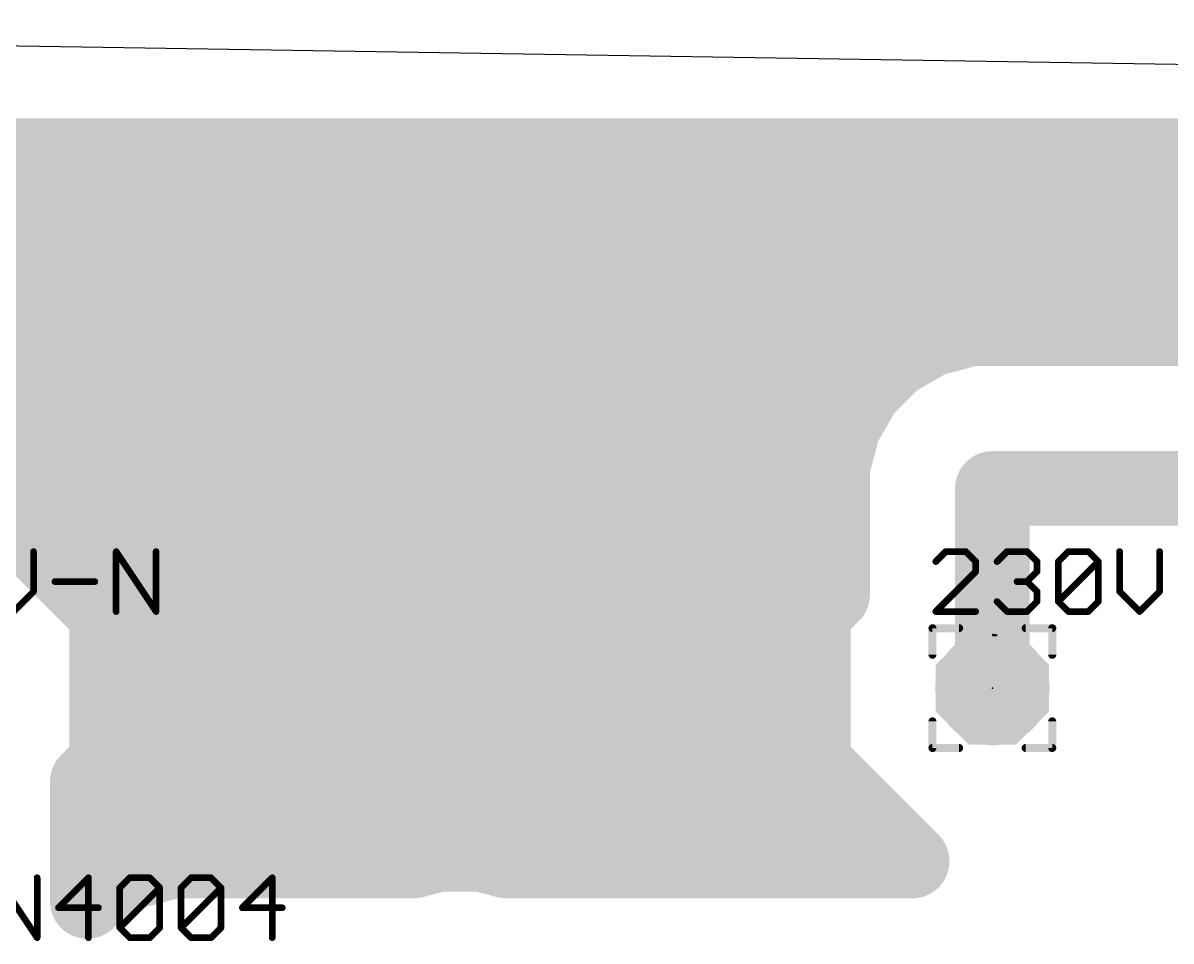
# Model space of a CAD drawing. Extents: x -14 to 150, y -1 to 89.
# Drawn here: x 15.79 to 37.7, y 71.37 to 88.89 of the extents above; entities that cross this region are included whole.
import ezdxf

# ---------------------------------------------------------------- set-up
doc = ezdxf.new("R2010")
doc.units = 0
for name, color, linetype in [('16', 175, 'CONTINUOUS'), ('17', 82, 'CONTINUOUS'), ('20', 7, 'CONTINUOUS'), ('21', 253, 'CONTINUOUS'), ('23', 7, 'CONTINUOUS'), ('25', 253, 'CONTINUOUS'), ('27', 253, 'CONTINUOUS'), ('51', 253, 'CONTINUOUS')]:
    doc.layers.add(name, color=color, linetype=linetype)

# ---------------------------------------------------------------- blocks, each defined once
blk = doc.blocks.new('OCTAGONP')
at = {"const_width": 0.5}
blk.add_lwpolyline([(-0.25, -0.1036), (-0.25, 0.1036), (-0.1036, 0.25), (0.1036, 0.25), (0.25, 0.1036), (0.25, -0.1036), (0.1036, -0.25), (-0.1036, -0.25), (-0.25, -0.1036), (-0.25, 0.1036)], dxfattribs=at)

msp = doc.modelspace()

# ---------------------------------------------------------------- linework, layer by layer
at = {"layer": '16', "const_width": 1.4224}
for points in [[(-6.985, 86.36), (38.5616, 86.36)], [(-6.985, 85.344), (103.4535, 85.344)], [(-6.985, 83.9216), (107.315, 83.9216)], [(33.8887, 83.058), (33.1135, 82.8503)], [(100.7313, 83.058), (33.8887, 83.058)], [(33.1135, 82.8503), (32.4185, 82.449)], [(-6.985, 82.4992), (32.5054, 82.4992)], [(32.4185, 82.449), (31.851, 81.8815)], [(31.851, 81.8815), (31.4497, 81.1865)], [(-6.985, 81.0768), (31.4203, 81.0768)], [(31.4497, 81.1865), (31.242, 80.4113)], [(31.242, 80.4113), (31.242, 77.9834)], [(34.29, 76.2), (34.29, 80.01)], [(34.29, 80.01), (100.33, 80.01)], [(-6.985, 79.6544), (31.242, 79.6544)], [(15.3851, 79.6163), (12.5549, 79.6163)], [(17.3863, 77.6151), (15.3851, 79.6163)], [(16.7694, 78.232), (31.242, 78.232)], [(31.242, 77.9834), (30.8737, 77.6151)], [(17.3863, 74.7849), (17.3863, 77.6151)], [(30.8737, 77.6151), (30.8737, 74.7849)], [(17.3863, 76.8096), (30.8737, 76.8096)], [(17.3863, 75.3872), (30.8737, 75.3872)], [(17.018, 74.4166), (17.3863, 74.7849)], [(30.8737, 74.7849), (32.7606, 72.898)], [(17.018, 72.1285), (17.018, 74.4166)], [(17.018, 73.9648), (31.6938, 73.9648)], [(23.712, 73.025), (23.238, 72.898)], [(24.548, 73.025), (23.712, 73.025)], [(25.022, 72.898), (24.548, 73.025)], [(17.8735, 72.6903), (17.1785, 72.289)], [(18.6487, 72.898), (17.8735, 72.6903)], [(23.238, 72.898), (18.6487, 72.898)], [(32.7606, 72.898), (25.022, 72.898)], [(17.018, 72.5424), (17.6174, 72.5424)], [(17.1785, 72.289), (17.018, 72.1285)]]:
    msp.add_lwpolyline(points, dxfattribs=at)
at = {"layer": '16', "const_width": 0.7112}
for points in [[(33.8887, 83.4136, 1), (33.8887, 82.7024)], [(33.9808, 82.7145, 1), (33.7967, 83.4015)], [(33.0215, 83.1938, 1), (33.2055, 82.5068)], [(33.2913, 82.5423, 1), (32.9357, 83.1582)], [(32.2407, 82.757, 1), (32.5963, 82.141)], [(32.6699, 82.1976, 1), (32.167, 82.7005)], [(32.5054, 82.1436, 1), (32.5054, 82.8548)], [(31.5995, 82.133, 1), (32.1024, 81.6301)], [(32.159, 81.7037, 1), (31.543, 82.0593)], [(31.7932, 81.0944, 1), (31.1062, 81.2785)], [(31.4203, 80.7212, 1), (31.4203, 81.4324)], [(31.1418, 81.3643, 1), (31.7577, 81.0087)], [(31.5976, 80.4113, 1), (30.8864, 80.4113)], [(30.8985, 80.5033, 1), (31.5855, 80.3192)], [(34.6456, 80.01, 1), (33.9344, 80.01)], [(34.29, 80.3656, 1), (34.29, 79.6544)], [(15.6365, 79.8677, 1), (15.1336, 79.3648)], [(15.3851, 79.2607, 1), (15.3851, 79.9719)], [(31.242, 79.2988, 1), (31.242, 80.01)], [(16.7694, 78.5876, 1), (16.7694, 77.8764)], [(31.242, 77.8764, 1), (31.242, 78.5876)], [(31.4934, 77.7319, 1), (30.9906, 78.2348)], [(17.7419, 77.6151, 1), (17.0307, 77.6151)], [(17.1348, 77.3636, 1), (17.6377, 77.8665)], [(31.2293, 77.6151, 1), (30.5181, 77.6151)], [(30.6223, 77.8665, 1), (31.1251, 77.3636)], [(30.8864, 77.9834, 1), (31.5976, 77.9834)], [(17.3863, 77.1652, 1), (17.3863, 76.454)], [(30.8737, 76.454, 1), (30.8737, 77.1652)], [(33.9344, 76.2, 1), (34.6456, 76.2)], [(17.3863, 75.7428, 1), (17.3863, 75.0316)], [(30.8737, 75.0316, 1), (30.8737, 75.7428)], [(17.6377, 74.5335, 1), (17.1349, 75.0364)], [(31.1251, 75.0364, 1), (30.6223, 74.5335)], [(17.3736, 74.4166, 1), (16.6624, 74.4166)], [(16.7666, 74.6681, 1), (17.2694, 74.1652)], [(17.0307, 74.7849, 1), (17.7419, 74.7849)], [(30.5181, 74.7849, 1), (31.2293, 74.7849)], [(17.018, 74.3204, 1), (17.018, 73.6092)], [(31.6938, 73.6092, 1), (31.6938, 74.3204)], [(23.712, 73.3806, 1), (23.712, 72.6694)], [(23.804, 72.6815, 1), (23.62, 73.3685)], [(24.64, 73.3685, 1), (24.456, 72.6815)], [(24.548, 72.6694, 1), (24.548, 73.3806)], [(18.0513, 72.3823, 1), (17.6957, 72.9982)], [(18.6487, 73.2536, 1), (18.6487, 72.5424)], [(18.7408, 72.5545, 1), (18.5567, 73.2415)], [(23.146, 73.2415, 1), (23.3301, 72.5545)], [(23.238, 72.5424, 1), (23.238, 73.2536)], [(25.022, 73.2536, 1), (25.022, 72.5424)], [(24.9299, 72.5545, 1), (25.114, 73.2415)], [(32.5092, 72.6465, 1), (33.0121, 73.1494)], [(32.7606, 72.5424, 1), (32.7606, 73.2536)], [(17.018, 72.898, 1), (17.018, 72.1868)], [(17.7815, 73.0338, 1), (17.9655, 72.3468)], [(17.6174, 72.1868, 1), (17.6174, 72.898)], [(17.4299, 72.0376, 1), (16.927, 72.5404)], [(17.0007, 72.597, 1), (17.3563, 71.981)], [(16.7665, 72.38, 1), (17.2694, 71.8771)], [(16.6624, 72.1285, 1), (17.3736, 72.1285)]]:
    msp.add_lwpolyline(points, format="xyb", dxfattribs=at)
at = {"layer": '20'}
msp.add_line((149.53, 86.35), (-12.7, 88.89), dxfattribs=at)
at = {"layer": '21', "const_width": 0.1524}
for points in [[(33.655, 77.343), (33.147, 77.343)], [(33.147, 77.343), (33.147, 76.835)], [(35.433, 77.343), (34.925, 77.343)], [(35.433, 76.835), (35.433, 77.343)], [(33.147, 75.565), (33.147, 75.057)], [(35.433, 75.057), (35.433, 75.565)], [(33.147, 75.057), (33.655, 75.057)], [(35.433, 75.057), (34.925, 75.057)]]:
    msp.add_lwpolyline(points, dxfattribs=at)
at = {"layer": '21', "const_width": 0.0762}
for points in [[(33.147, 77.3811, 1), (33.147, 77.3049)], [(33.1851, 77.343, 1), (33.1089, 77.343)], [(33.655, 77.3049, 1), (33.655, 77.3811)], [(34.925, 77.3811, 1), (34.925, 77.3049)], [(35.4711, 77.343, 1), (35.3949, 77.343)], [(35.433, 77.3049, 1), (35.433, 77.3811)], [(33.1089, 76.835, 1), (33.1851, 76.835)], [(35.3949, 76.835, 1), (35.4711, 76.835)], [(33.1851, 75.565, 1), (33.1089, 75.565)], [(35.4711, 75.565, 1), (35.3949, 75.565)], [(33.147, 75.0951, 1), (33.147, 75.0189)], [(33.1089, 75.057, 1), (33.1851, 75.057)], [(33.655, 75.0189, 1), (33.655, 75.0951)], [(34.925, 75.0951, 1), (34.925, 75.0189)], [(35.3949, 75.057, 1), (35.4711, 75.057)], [(35.433, 75.0189, 1), (35.433, 75.0951)]]:
    msp.add_lwpolyline(points, format="xyb", dxfattribs=at)
at = {"layer": '23'}
msp.add_point((34.29, 76.2), dxfattribs=at)
at = {"layer": '25', "const_width": 0.127}
for points in [[(15.9919, 78.0418), (15.9919, 78.8045)], [(17.5681, 77.6605), (17.5681, 78.8045)], [(17.5681, 78.8045), (18.3307, 77.6605)], [(18.3307, 77.6605), (18.3307, 78.8045)], [(33.4012, 78.8045), (33.2105, 78.6138)], [(33.7825, 78.8045), (33.4012, 78.8045)], [(33.9732, 78.6138), (33.7825, 78.8045)], [(33.9732, 78.4232), (33.9732, 78.6138)], [(34.3799, 78.6138), (34.5706, 78.8045)], [(34.5706, 78.8045), (34.9519, 78.8045)], [(34.9519, 78.8045), (35.1425, 78.6138)], [(35.1425, 78.6138), (35.1425, 78.4232)], [(35.5493, 78.6138), (35.74, 78.8045)], [(35.5493, 77.8512), (35.5493, 78.6138)], [(35.5493, 77.8512), (36.3119, 78.6138)], [(35.74, 78.8045), (36.1213, 78.8045)], [(36.1213, 78.8045), (36.3119, 78.6138)], [(36.3119, 78.6138), (36.3119, 77.8512)], [(36.7187, 78.8045), (36.7187, 78.0418)], [(37.4813, 78.0418), (37.4813, 78.8045)], [(33.2105, 77.6605), (33.9732, 78.4232)], [(35.1425, 78.4232), (34.9519, 78.2325)], [(16.3987, 78.2325), (17.1613, 78.2325)], [(34.9519, 78.2325), (34.7612, 78.2325)], [(34.9519, 78.2325), (35.1425, 78.0418)], [(15.6106, 77.6605), (15.9919, 78.0418)], [(35.1425, 78.0418), (35.1425, 77.8512)], [(36.7187, 78.0418), (37.1, 77.6605)], [(37.1, 77.6605), (37.4813, 78.0418)], [(34.5706, 77.6605), (34.3799, 77.8512)], [(35.1425, 77.8512), (34.9519, 77.6605)], [(35.74, 77.6605), (35.5493, 77.8512)], [(36.3119, 77.8512), (36.1213, 77.6605)], [(33.9732, 77.6605), (33.2105, 77.6605)], [(34.9519, 77.6605), (34.5706, 77.6605)], [(36.1213, 77.6605), (35.74, 77.6605)]]:
    msp.add_lwpolyline(points, dxfattribs=at)
at = {"layer": '25', "const_width": 0.0635}
for points in [[(16.0237, 78.8045, 1), (15.9602, 78.8045)], [(17.5998, 78.8045, 1), (17.5363, 78.8045)], [(17.5945, 78.8221, 1), (17.5417, 78.7869)], [(18.3625, 78.8045, 1), (18.299, 78.8045)], [(33.188, 78.6363, 1), (33.233, 78.5914)], [(33.4012, 78.8362, 1), (33.4012, 78.7727)], [(33.4236, 78.782, 1), (33.3787, 78.8269)], [(33.8049, 78.8269, 1), (33.76, 78.782)], [(33.7825, 78.7727, 1), (33.7825, 78.8362)], [(34.0049, 78.6138, 1), (33.9414, 78.6138)], [(33.9507, 78.5914, 1), (33.9956, 78.6363)], [(34.3574, 78.6363, 1), (34.4023, 78.5914)], [(34.5706, 78.8362, 1), (34.5706, 78.7727)], [(34.593, 78.782, 1), (34.5481, 78.8269)], [(34.9743, 78.8269, 1), (34.9294, 78.782)], [(34.9519, 78.7727, 1), (34.9519, 78.8362)], [(35.1743, 78.6138, 1), (35.1108, 78.6138)], [(35.1201, 78.5914, 1), (35.165, 78.6363)], [(35.581, 78.6138, 1), (35.5175, 78.6138)], [(35.5268, 78.6363, 1), (35.5717, 78.5914)], [(35.74, 78.8362, 1), (35.74, 78.7727)], [(35.7624, 78.782, 1), (35.7175, 78.8269)], [(36.1437, 78.8269, 1), (36.0988, 78.782)], [(36.1213, 78.7727, 1), (36.1213, 78.8362)], [(36.3437, 78.6138, 1), (36.2802, 78.6138)], [(36.3344, 78.5914, 1), (36.2895, 78.6363)], [(36.2895, 78.5914, 1), (36.3344, 78.6363)], [(36.7504, 78.8045, 1), (36.6869, 78.8045)], [(37.5131, 78.8045, 1), (37.4496, 78.8045)], [(33.9414, 78.4232, 1), (34.0049, 78.4232)], [(33.9956, 78.4007, 1), (33.9507, 78.4456)], [(35.1108, 78.4232, 1), (35.1743, 78.4232)], [(35.165, 78.4007, 1), (35.1201, 78.4456)], [(16.3987, 78.2642, 1), (16.3987, 78.2007)], [(17.1613, 78.2007, 1), (17.1613, 78.2642)], [(34.7612, 78.2642, 1), (34.7612, 78.2007)], [(34.9743, 78.2549, 1), (34.9294, 78.21)], [(34.9294, 78.2549, 1), (34.9743, 78.21)], [(34.9519, 78.2007, 1), (34.9519, 78.2642)], [(15.9602, 78.0418, 1), (16.0237, 78.0418)], [(16.0144, 78.0194, 1), (15.9695, 78.0643)], [(35.1743, 78.0418, 1), (35.1108, 78.0418)], [(35.1201, 78.0194, 1), (35.165, 78.0643)], [(36.6869, 78.0418, 1), (36.7504, 78.0418)], [(36.7411, 78.0643, 1), (36.6962, 78.0194)], [(37.4496, 78.0418, 1), (37.5131, 78.0418)], [(37.5038, 78.0194, 1), (37.4589, 78.0643)], [(34.4023, 77.8736, 1), (34.3574, 77.8287)], [(35.1108, 77.8512, 1), (35.1743, 77.8512)], [(35.165, 77.8287, 1), (35.1201, 77.8736)], [(35.5175, 77.8512, 1), (35.581, 77.8512)], [(35.5717, 77.8736, 1), (35.5268, 77.8287)], [(35.5268, 77.8736, 1), (35.5717, 77.8287)], [(36.2802, 77.8512, 1), (36.3437, 77.8512)], [(36.3344, 77.8287, 1), (36.2895, 77.8736)], [(17.5363, 77.6605, 1), (17.5998, 77.6605)], [(18.299, 77.6605, 1), (18.3625, 77.6605)], [(18.3043, 77.6429, 1), (18.3572, 77.6781)], [(33.2105, 77.6923, 1), (33.2105, 77.6287)], [(33.188, 77.683, 1), (33.233, 77.638)], [(33.9732, 77.6287, 1), (33.9732, 77.6923)], [(34.5706, 77.6923, 1), (34.5706, 77.6287)], [(34.5481, 77.638, 1), (34.593, 77.683)], [(34.9294, 77.683, 1), (34.9743, 77.638)], [(34.9519, 77.6287, 1), (34.9519, 77.6923)], [(35.74, 77.6923, 1), (35.74, 77.6287)], [(35.7175, 77.638, 1), (35.7624, 77.683)], [(36.0988, 77.683, 1), (36.1437, 77.638)], [(36.1213, 77.6287, 1), (36.1213, 77.6923)], [(37.0776, 77.683, 1), (37.1225, 77.638)], [(37.0776, 77.638, 1), (37.1225, 77.683)]]:
    msp.add_lwpolyline(points, format="xyb", dxfattribs=at)
at = {"layer": '27'}
for p, q in [((34.2942, 77.2254), (34.29, 77.2212)), ((34.29, 77.2), (34.3069, 77.2169)), ((34.3069, 77.2), (34.29, 77.2)), ((34.3027, 77.2254), (34.2942, 77.2254)), ((34.3069, 77.2212), (34.3027, 77.2254)), ((34.3069, 77.2169), (34.3069, 77.2212)), ((34.3134, 77.2212), (34.3176, 77.2254)), ((34.3176, 77.2), (34.3134, 77.2042)), ((34.3176, 77.2254), (34.3261, 77.2254)), ((34.3261, 77.2), (34.3176, 77.2)), ((34.3261, 77.2127), (34.3219, 77.2127)), ((34.3261, 77.2254), (34.3303, 77.2212)), ((34.3303, 77.2169), (34.3261, 77.2127)), ((34.3261, 77.2127), (34.3303, 77.2085)), ((34.3303, 77.2042), (34.3261, 77.2)), ((34.3303, 77.2212), (34.3303, 77.2169)), ((34.3303, 77.2085), (34.3303, 77.2042)), ((34.3368, 77.2212), (34.341, 77.2254)), ((34.3368, 77.2042), (34.3368, 77.2212)), ((34.3368, 77.2042), (34.3537, 77.2212)), ((34.341, 77.2), (34.3368, 77.2042)), ((34.341, 77.2254), (34.3495, 77.2254)), ((34.3495, 77.2), (34.341, 77.2)), ((34.3495, 77.2254), (34.3537, 77.2212)), ((34.3537, 77.2042), (34.3495, 77.2)), ((34.3537, 77.2212), (34.3537, 77.2042)), ((34.3602, 77.2254), (34.3602, 77.2085)), ((34.3602, 77.2085), (34.3686, 77.2)), ((34.3686, 77.2), (34.3771, 77.2085)), ((34.3771, 77.2085), (34.3771, 77.2254))]:
    msp.add_line(p, q, dxfattribs=at)
at = {"layer": '27', "const_width": 0.127}
for points in [[(15.2985, 72.5815), (16.0612, 71.4375)], [(16.0612, 71.4375), (16.0612, 72.5815)], [(17.0399, 72.5815), (16.4679, 72.0095)], [(17.0399, 71.4375), (17.0399, 72.5815)], [(17.6373, 72.3908), (17.828, 72.5815)], [(17.828, 72.5815), (18.2093, 72.5815)], [(18.2093, 72.5815), (18.3999, 72.3908)], [(18.8067, 72.3908), (18.9974, 72.5815)], [(18.9974, 72.5815), (19.3787, 72.5815)], [(19.3787, 72.5815), (19.5693, 72.3908)], [(20.5481, 72.5815), (19.9761, 72.0095)], [(20.5481, 71.4375), (20.5481, 72.5815)], [(17.6373, 71.6282), (17.6373, 72.3908)], [(17.6373, 71.6282), (18.3999, 72.3908)], [(18.3999, 72.3908), (18.3999, 71.6282)], [(18.8067, 71.6282), (18.8067, 72.3908)], [(18.8067, 71.6282), (19.5693, 72.3908)], [(19.5693, 72.3908), (19.5693, 71.6282)], [(16.4679, 72.0095), (17.2305, 72.0095)], [(19.9761, 72.0095), (20.7387, 72.0095)], [(17.828, 71.4375), (17.6373, 71.6282)], [(18.3999, 71.6282), (18.2093, 71.4375)], [(18.9974, 71.4375), (18.8067, 71.6282)], [(19.5693, 71.6282), (19.3787, 71.4375)], [(18.2093, 71.4375), (17.828, 71.4375)], [(19.3787, 71.4375), (18.9974, 71.4375)]]:
    msp.add_lwpolyline(points, dxfattribs=at)
at = {"layer": '27', "const_width": 0.0635}
for points in [[(16.0929, 72.5815, 1), (16.0294, 72.5815)], [(17.0716, 72.5815, 1), (17.0081, 72.5815)], [(17.0623, 72.559, 1), (17.0174, 72.6039)], [(17.828, 72.6132, 1), (17.828, 72.5497)], [(17.8504, 72.559, 1), (17.8055, 72.6039)], [(18.2317, 72.6039, 1), (18.1868, 72.559)], [(18.2093, 72.5497, 1), (18.2093, 72.6132)], [(18.9974, 72.6132, 1), (18.9974, 72.5497)], [(19.0198, 72.559, 1), (18.9749, 72.6039)], [(19.4011, 72.6039, 1), (19.3562, 72.559)], [(19.3787, 72.5497, 1), (19.3787, 72.6132)], [(20.5798, 72.5815, 1), (20.5163, 72.5815)], [(20.5705, 72.559, 1), (20.5256, 72.6039)], [(17.669, 72.3908, 1), (17.6055, 72.3908)], [(17.6148, 72.4133, 1), (17.6597, 72.3684)], [(18.4317, 72.3908, 1), (18.3682, 72.3908)], [(18.4224, 72.3684, 1), (18.3775, 72.4133)], [(18.3775, 72.3684, 1), (18.4224, 72.4133)], [(18.8384, 72.3908, 1), (18.7749, 72.3908)], [(18.7842, 72.4133, 1), (18.8291, 72.3684)], [(19.6011, 72.3908, 1), (19.5376, 72.3908)], [(19.5918, 72.3684, 1), (19.5469, 72.4133)], [(19.5469, 72.3684, 1), (19.5918, 72.4133)], [(16.4679, 72.0412, 1), (16.4679, 71.9777)], [(16.4454, 72.0319, 1), (16.4903, 71.987)], [(17.2305, 71.9777, 1), (17.2305, 72.0412)], [(19.9761, 72.0412, 1), (19.9761, 71.9777)], [(19.9536, 72.0319, 1), (19.9985, 71.987)], [(20.7387, 71.9777, 1), (20.7387, 72.0412)], [(17.6597, 71.6506, 1), (17.6148, 71.6057)], [(17.6148, 71.6506, 1), (17.6597, 71.6057)], [(17.6055, 71.6282, 1), (17.669, 71.6282)], [(18.3682, 71.6282, 1), (18.4317, 71.6282)], [(18.4224, 71.6057, 1), (18.3775, 71.6506)], [(18.7749, 71.6282, 1), (18.8384, 71.6282)], [(18.8291, 71.6506, 1), (18.7842, 71.6057)], [(18.7842, 71.6506, 1), (18.8291, 71.6057)], [(19.5376, 71.6282, 1), (19.6011, 71.6282)], [(19.5918, 71.6057, 1), (19.5469, 71.6506)], [(16.0294, 71.4375, 1), (16.0929, 71.4375)], [(16.0347, 71.4199, 1), (16.0876, 71.4551)], [(17.0081, 71.4375, 1), (17.0716, 71.4375)], [(17.828, 71.4693, 1), (17.828, 71.4057)], [(17.8055, 71.415, 1), (17.8504, 71.46)], [(18.1868, 71.46, 1), (18.2317, 71.415)], [(18.2093, 71.4057, 1), (18.2093, 71.4693)], [(18.9974, 71.4693, 1), (18.9974, 71.4057)], [(18.9749, 71.415, 1), (19.0198, 71.46)], [(19.3562, 71.46, 1), (19.4011, 71.415)], [(19.3787, 71.4057, 1), (19.3787, 71.4693)], [(20.5163, 71.4375, 1), (20.5798, 71.4375)]]:
    msp.add_lwpolyline(points, format="xyb", dxfattribs=at)
at = {"layer": '51', "const_width": 0.1524}
msp.add_lwpolyline([(34.29, 75.184, 1), (34.29, 77.216, 1), (34.29, 75.184)], format="xyb", dxfattribs=at)

# ---------------------------------------------------------------- block references
at = {"layer": '17', "xscale": 2.159, "yscale": 2.159}
msp.add_blockref('OCTAGONP', (34.29, 76.2), dxfattribs=at)
msp.add_blockref('OCTAGONP', (34.29, 76.2), dxfattribs=at)

doc.saveas('drawing.dxf')
